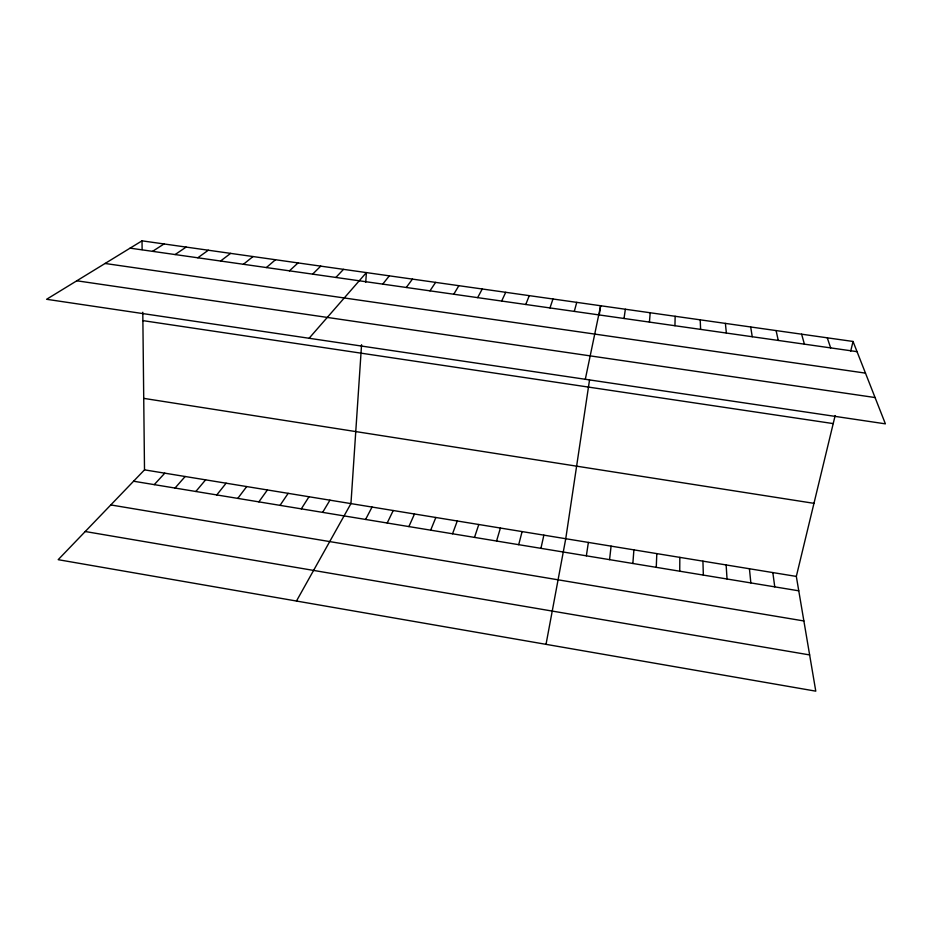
<?xml version="1.0" encoding="UTF-8"?>
<svg xmlns="http://www.w3.org/2000/svg" width="932" height="932" viewBox="0 0 932 932"><rect width="100%" height="100%" fill="white"/><g stroke="black" fill="none" stroke-linecap="round" stroke-linejoin="round"><path stroke-width="1.4" d="M679.743 571.2L679.824 557.371M674.954 325.722L675.141 316.286M656.256 567.332L656.815 553.608M361.569 344.7L350.945 503.606L296.469 601.035M365.752 282.186L366.392 272.587L309.098 338.269M632.851 563.476L633.9 549.868M649.429 322.088L650.198 312.756M609.563 559.643L611.089 546.14M624.021 318.476L625.36 309.238M589.525 379.976L565.747 538.719L546.024 644.35M599.183 315.435L600.639 305.743L585.308 379.289M586.356 555.822L588.372 542.424M540.933 548.331L543.869 535.154M142.794 312.243L144.507 469.856L58.18 559.678L815.78 691.16L796.324 576.419L835.154 415.555M850.671 351.259L853.036 341.462L142.025 240.84L46.6 299.288L885.4 423.85L853.036 341.462M518.705 544.672L522.095 531.59M574.298 311.393L576.745 302.364M496.558 541.026L500.402 528.048M474.505 537.391L478.792 524.506M549.973 307.933L552.967 298.997M452.544 533.78L457.274 520.988M525.764 304.484L529.283 295.642M430.677 530.168L435.838 517.493M408.892 526.58L414.484 513.998M501.661 301.048L505.715 292.31M387.199 523.003L393.222 510.526M365.589 519.45L372.043 507.055M477.662 297.634L482.24 288.99M453.768 294.232L458.87 285.681M322.647 512.367L329.94 500.169M301.304 508.86L309.005 496.756M429.978 290.842L435.594 282.384M280.043 505.354L288.163 493.343M258.863 501.87L267.402 489.952M406.294 287.475L412.422 279.111M237.776 498.387L246.712 486.574M216.772 494.927L226.115 483.207M382.726 284.12L389.355 275.837M195.848 491.479L205.599 479.852M175.018 488.053L185.153 476.508M154.258 484.628L164.789 473.176M335.881 277.445L343.512 269.348M312.616 274.136L320.748 266.133M289.444 270.839L298.065 262.917M266.389 267.554L275.488 259.725M243.427 264.28L253.015 256.545M220.558 261.03L230.623 253.376M197.794 257.78L208.337 250.219M175.134 254.553L186.132 247.085M152.568 251.349L164.032 243.951M130.096 248.145L857.032 351.655M105.071 263.476L865.479 373.126M76.808 280.788L875.066 397.545M142.887 320.62L833.208 423.594M143.738 398.372L813.962 503.338M144.507 469.856L796.324 576.419M133.591 481.227L798.771 590.818M110.791 504.934L803.873 620.957M85.255 531.52L809.64 654.928M827.267 337.815L830.657 347.892M801.625 334.18L804.398 344.153M776.088 330.569L778.267 340.436M750.679 326.969L752.252 336.732M772.826 572.574L774.76 586.857M725.387 323.392L726.366 333.05M749.433 568.753L750.854 582.919M726.133 564.943L727.042 578.993M700.212 319.827L700.608 329.38M702.926 561.157L703.345 575.091M142.025 240.84L142.118 249.566"/></g></svg>
